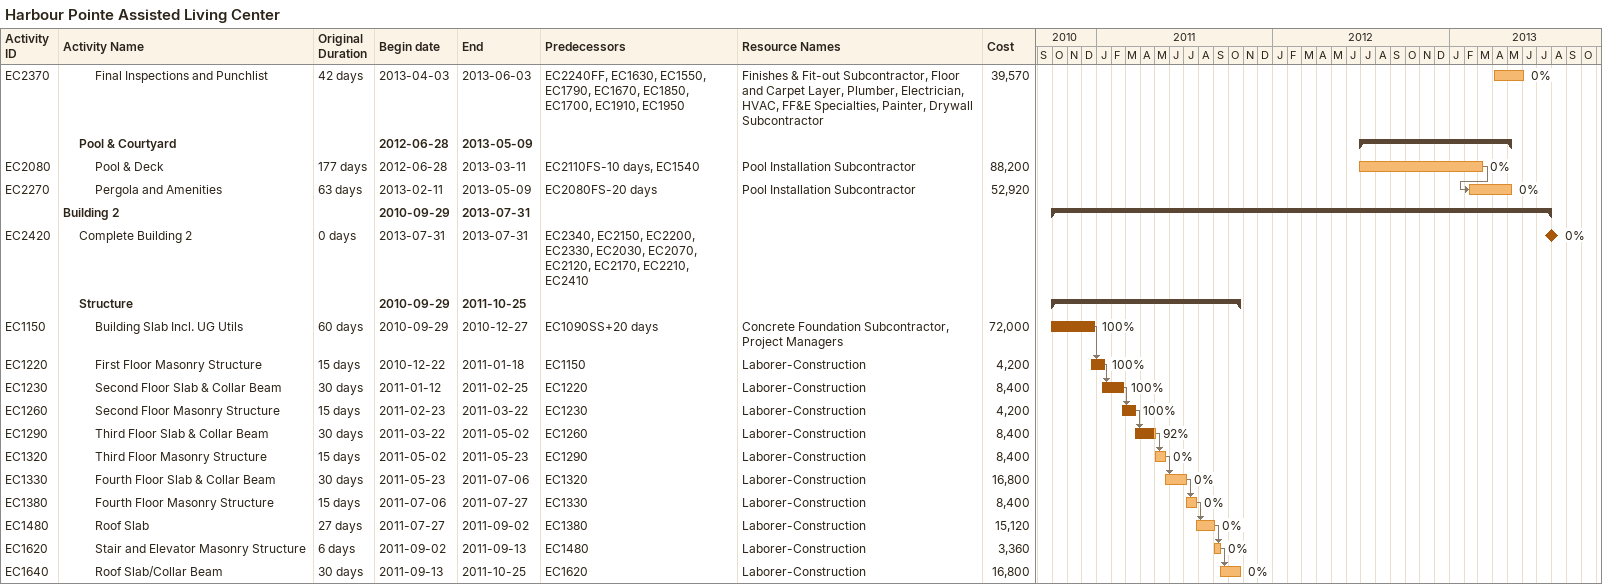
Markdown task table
Harbour Pointe Assisted Living Center

| ID | Level | Task | Original duration | Start | Finish | Predecessors | Resources | % complete | Cost |
|---|---|---|---|---|---|---|---|---|---|
| EC2370 | 3 | Final Inspections and Punchlist | 42d | 2013-04-03 | 2013-06-03 | EC2240FF, EC1630, EC1550, EC1790, EC1670, EC1850, EC1700, EC1910, EC1950 | Finishes & Fit-out Subcontractor, Floor and Carpet Layer, Plumber, Electrician, HVAC, FF&E Specialties, Painter, Drywall Subcontractor | 0 | 39570 |
|  | 2 | **Pool & Courtyard** |  | 2012-06-28 | 2013-05-09 |  |  |  |  |
| EC2080 | 3 | Pool & Deck | 177d | 2012-06-28 | 2013-03-11 | EC2110FS-10d, EC1540 | Pool Installation Subcontractor | 0 | 88200 |
| EC2270 | 3 | Pergola and Amenities | 63d | 2013-02-11 | 2013-05-09 | EC2080FS-20d | Pool Installation Subcontractor | 0 | 52920 |
|  | 1 | **Building 2** |  | 2010-09-29 | 2013-07-31 |  |  |  |  |
| EC2420 | 2 | Complete Building 2 | 0d | 2013-07-31 | 2013-07-31 | EC2340, EC2150, EC2200, EC2330, EC2030, EC2070, EC2120, EC2170, EC2210, EC2410 |  | 0 |  |
|  | 2 | **Structure** |  | 2010-09-29 | 2011-10-25 |  |  |  |  |
| EC1150 | 3 | Building Slab Incl. UG Utils | 60d | 2010-09-29 | 2010-12-27 | EC1090SS+20d | Concrete Foundation Subcontractor, Project Managers | 100 | 72000 |
| EC1220 | 3 | First Floor Masonry Structure | 15d | 2010-12-22 | 2011-01-18 | EC1150 | Laborer-Construction | 100 | 4200 |
| EC1230 | 3 | Second Floor Slab & Collar Beam | 30d | 2011-01-12 | 2011-02-25 | EC1220 | Laborer-Construction | 100 | 8400 |
| EC1260 | 3 | Second Floor Masonry Structure | 15d | 2011-02-23 | 2011-03-22 | EC1230 | Laborer-Construction | 100 | 4200 |
| EC1290 | 3 | Third Floor Slab & Collar Beam | 30d | 2011-03-22 | 2011-05-02 | EC1260 | Laborer-Construction | 92 | 8400 |
| EC1320 | 3 | Third Floor Masonry Structure | 15d | 2011-05-02 | 2011-05-23 | EC1290 | Laborer-Construction | 0 | 8400 |
| EC1330 | 3 | Fourth Floor Slab & Collar Beam | 30d | 2011-05-23 | 2011-07-06 | EC1320 | Laborer-Construction | 0 | 16800 |
| EC1380 | 3 | Fourth Floor Masonry Structure | 15d | 2011-07-06 | 2011-07-27 | EC1330 | Laborer-Construction | 0 | 8400 |
| EC1480 | 3 | Roof Slab | 27d | 2011-07-27 | 2011-09-02 | EC1380 | Laborer-Construction | 0 | 15120 |
| EC1620 | 3 | Stair and Elevator Masonry Structure | 6d | 2011-09-02 | 2011-09-13 | EC1480 | Laborer-Construction | 0 | 3360 |
| EC1640 | 3 | Roof Slab/Collar Beam | 30d | 2011-09-13 | 2011-10-25 | EC1620 | Laborer-Construction | 0 | 16800 |
